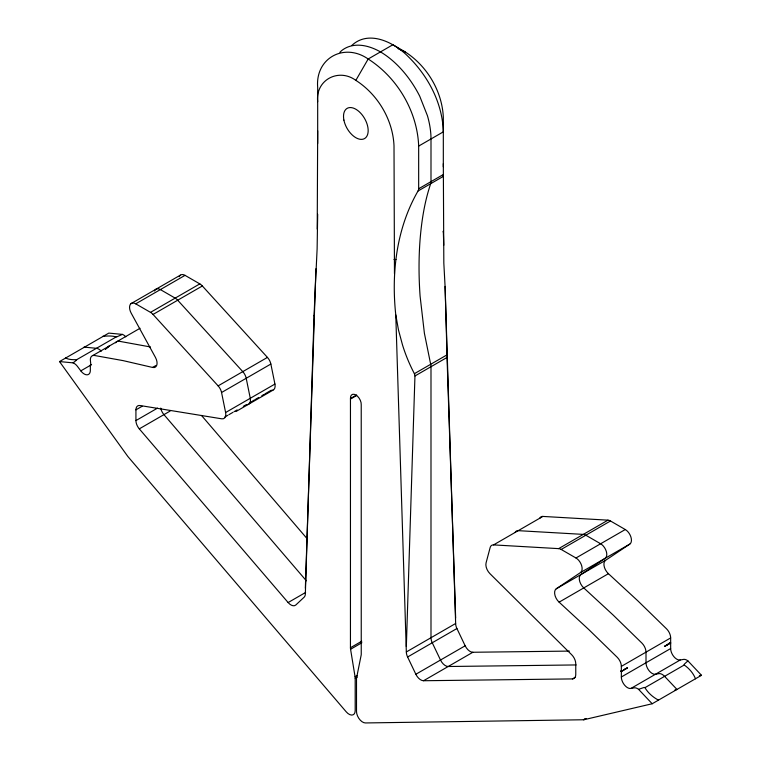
<?xml version="1.0" encoding="UTF-8"?>
<svg xmlns="http://www.w3.org/2000/svg" width="761" height="761" viewBox="0 0 761 761"><rect width="100%" height="100%" fill="white"/><g stroke="black" fill="none" stroke-linecap="round" stroke-linejoin="round"><path stroke-width="1.14" d="M317.679 143.544L317.679 87.458C315.13 58.007 344.314 42.34 368.172 59.006C397.299 77.593 417.19 111.154 418.664 145.77L418.664 188.757A6.468 5.289 0 0 1 418.036 190.982C396.529 228.233 391.211 272.647 395.777 314.883L406.336 651.958A8.713 5.032 60 0 0 407.601 657L415.858 674.265A8.713 5.032 60 0 0 423.554 680.734L572.405 678.917L575.487 677.138M125.822 336.819A8.713 5.032 60 0 0 122.407 334.393L108.804 333.099L59.501 361.57L127.563 456.086A8.713 5.032 60 0 0 128.295 457.019L346.217 711.83A8.713 5.032 60 0 0 355.187 710.679L355.187 678.279A8.713 5.032 60 0 0 355.064 676.757L350.574 649.266A8.713 5.032 60 0 1 350.45 647.735L350.46 398.574L356.624 394.978M394.464 273.694L394.008 145.77C392.847 119.658 377.77 94.421 355.844 80.362C338.588 67.672 315.282 79.962 317.679 101.698M569.38 651.093L472.866 652.263A8.713 5.032 60 0 1 465.161 645.794L456.914 628.529A8.713 5.032 60 0 1 455.649 623.487L445.08 286.412L443.825 263.097L443.321 163.644M314.959 294.364L317.118 248.904L317.679 214.279M179.225 276.728A8.713 5.032 60 0 1 185.028 275.358L199.82 283.891A8.713 5.032 60 0 1 202.35 285.984L267.434 357.404A8.713 5.032 60 0 1 270.859 364.043L274.93 384.058L225.617 412.519A8.713 5.032 60 0 1 221.746 418.816L140.005 405.518A8.713 5.032 60 0 0 135.924 409.856L135.924 420.586A8.713 5.032 60 0 0 139.292 428.862L288.134 602.55A8.713 5.032 60 0 0 295.839 604.976L304.086 597.242A8.713 5.032 60 0 0 305.351 593.656L314.046 315.748M305.351 588.215L315.92 268.776M317.223 229.109L317.679 130.797M406.336 646.527L414.954 375.972A6.316 5.251 0 0 0 414.403 373.699A227.501 189.166 0 0 1 402.483 344.857L398.479 329.97L395.777 314.883M355.844 80.362L368.172 59.006L392.828 44.775L405.156 51.891C427.083 65.95 442.151 91.196 443.321 117.299L443.321 166.849M339.882 52.309L341.413 50.806A72.599 41.912 60 0 1 380.5 51.919A72.599 41.912 60 0 1 419.711 96.171L427.454 115.767A69.593 40.181 60 0 1 431.002 138.968L430.992 181.632A8.713 5.032 60 0 1 430.678 183.696C424.581 201.732 421.613 220.69 420.082 239.62A404.538 233.56 60 0 0 420.091 296.124L424.391 333.232L430.678 364.3A8.713 5.032 60 0 1 430.992 366.716L430.992 637.728A8.713 5.032 60 0 0 432.258 642.769L440.505 660.025A8.713 5.032 60 0 0 448.21 666.503L576.125 664.943M351.972 45.299C368.933 29.593 394.293 42.483 407.991 56.352C428.11 76.014 442.474 103.049 443.321 131.529M105.351 349.118L109.223 346.055L105.665 349.061M350.46 398.536A7.639 4.404 60 0 1 355.844 394.969A7.639 4.404 60 0 1 361.228 404.757L361.247 653.975A8.713 5.032 60 0 1 361.114 655.345L356.633 677.661A8.713 5.032 60 0 0 356.5 679.031L356.5 711.43A8.713 5.032 60 0 0 365.48 722.95L583.392 719.763A8.713 5.032 60 0 0 584.125 719.678L652.196 703.754L701.499 675.292L687.906 660.881L684.558 663.944A6.583 4.851 25.6 0 0 684.31 664.286A1.722 1.265 25.3 0 0 684.082 664.933M59.501 361.57L73.094 362.864L76.471 360.2A6.583 2.159 -18 0 0 76.671 360.001M73.094 362.864A8.713 5.032 60 0 1 77.498 366.469L80.809 370.873A8.713 5.032 60 0 0 87.115 374.821A8.713 5.032 60 0 0 90.34 370.426L90.34 365.014L91.548 364.595M670.156 642.607L664.496 646.45L670.66 643.112L670.156 642.607L670.66 642.893L670.66 637.918A8.713 5.032 60 0 0 666.617 628.9L637.927 600.933L608.429 573.689A8.713 5.032 60 0 1 605.556 560.334L629.804 544.096A8.713 5.032 60 0 0 630.926 537.057A8.713 5.032 60 0 0 625.276 529.532L610.493 520.99A8.713 5.032 60 0 0 607.963 520.163L542.878 516.424L493.566 544.895A8.713 5.032 60 0 0 490.141 547.578L486.07 562.893A8.713 5.032 60 0 0 489.941 573.661L571.682 654.736A8.713 5.032 60 0 1 575.763 663.792L575.763 674.522A8.713 5.032 60 0 1 572.405 678.917M621.689 670.669L620.843 671.078L621.347 671.364L621.347 666.379A8.713 5.032 60 0 0 617.304 657.371L588.614 629.404L559.116 602.16A8.713 5.032 60 0 1 556.243 588.805L580.491 572.557L629.804 544.096M90.34 365.014L91.111 364.538M652.196 703.754L638.593 689.352A8.713 5.032 60 0 0 634.189 687.868L630.888 688.458A8.713 5.032 60 0 1 624.581 685.128A8.713 5.032 60 0 1 621.347 676.995L621.347 671.582L627.511 667.806L623.782 669.651M130.987 303.649L180.3 275.178M90.844 365.08L90.34 359.81A8.713 5.032 60 0 1 94.383 355.463L123.073 360.619L152.571 367.439A8.713 5.032 60 0 0 155.444 357.404L131.196 313.161A8.713 5.032 60 0 1 130.074 304.828A8.713 5.032 60 0 1 135.724 303.829L185.028 275.358M418.664 146.083L443.321 131.853M135.724 303.829L150.507 312.362L199.82 283.891M150.507 312.362A8.713 5.032 60 0 1 153.037 314.445L202.35 285.984M117.422 336.562A6.583 1.95 -15.2 0 1 116.975 336.733L116.947 336.743A1.722 0.514 -15.1 0 1 116.081 337.009L76.766 359.639A28.69 8.923 -16.6 0 1 65.522 357.784M92.785 355.549L140.034 328.267M80.809 370.873L90.045 365.537M418.664 188.757L443.321 174.516L443.321 176.39L418.046 190.992M152.571 367.439L155.653 365.661M135.924 409.856L142.088 406.298M135.924 420.586L157.498 408.134M139.292 428.862L170.103 411.073M153.037 314.445L218.122 385.875L267.434 357.404M225.617 412.519L221.556 392.514L270.859 364.043M224.828 417.038L227.91 415.259M228.937 414.659L233.047 412.291M234.074 411.701L237.156 409.922M243.32 406.355L246.402 404.576A8.713 5.032 60 0 0 250.274 398.288L246.203 378.274A8.713 5.032 60 0 0 242.778 371.634L177.694 300.215A8.713 5.032 60 0 0 175.163 298.122L160.381 289.589A8.713 5.032 60 0 0 154.569 290.978M249.484 402.797L251.539 401.618M252.566 401.018L254.621 399.839M255.648 399.24L258.73 397.461M261.813 395.682L263.867 394.493M264.895 393.903L271.059 390.345A8.713 5.032 60 0 0 274.93 384.058M235.977 411.53L272.961 390.174M350.479 399.049L356.643 395.492M414.403 373.689L446.954 354.902A227.501 3.482 88.8 0 0 446.041 319.715L445.08 286.412M414.954 375.972L447.03 357.451M288.134 602.55L305.599 592.467M350.45 647.735L361.751 641.219M350.574 649.266L361.875 642.741M493.566 544.895L558.65 548.633L607.963 520.163M558.65 548.633A8.713 5.032 60 0 1 561.18 549.461L610.493 520.99M355.064 676.757L357.118 675.568M355.187 678.279L357.242 677.09M406.336 651.958L455.649 623.487M561.18 549.461L575.972 557.994L625.276 529.532M407.601 657L456.914 628.529M556.243 588.805L605.556 560.334M415.858 674.265L465.161 645.794M559.116 602.16L608.429 573.689M423.554 680.734L472.866 652.263M621.347 666.379L670.66 637.918M621.347 671.364L627.511 667.806M664.496 646.45L670.66 642.893M621.347 676.995L670.66 648.534L670.66 643.112M630.888 688.458L680.191 659.996L683.502 659.397A8.713 5.032 60 0 1 687.906 660.881M583.392 719.763L585.447 718.584M584.125 719.678L586.179 718.489M122.407 334.393L117.422 336.562M638.593 689.352L643.578 687.621A6.583 5.07 23.1 0 1 644.034 687.544L644.053 687.535A1.722 1.322 22.8 0 1 644.919 687.544M699.369 675.787L701.499 675.292M674.883 689.98L677.014 689.485L664.591 676.339A8.713 5.032 60 0 0 658.845 673.637L655.544 674.227A8.713 5.032 60 0 1 649.238 670.888A8.713 5.032 60 0 1 646.003 662.764L646.003 652.148A8.713 5.032 60 0 0 641.961 643.131L613.271 615.164L583.773 587.92A8.713 5.032 60 0 1 580.9 574.574L605.147 558.327A8.713 5.032 60 0 0 606.27 551.287A8.713 5.032 60 0 0 600.619 543.763L585.837 535.23A8.713 5.032 60 0 0 583.307 534.393L518.222 530.664A8.713 5.032 60 0 0 515.13 532.453M394.008 259.501L395.996 259.501M84.033 347.102L96.409 348.3A8.713 5.032 60 0 1 101.28 351.173M150.459 346.959L119.039 341.232A8.713 5.032 60 0 0 115.634 342.802M398.051 48.647L405.156 51.891M621.347 671.582L620.843 671.078M201.475 415.43L307.387 539.007M306.35 580.795L163.948 414.631A8.713 5.032 60 0 1 160.752 408.115M455.649 618.056L446.954 354.902M443.777 245.232L443.321 231.03L443.321 232.172M539.654 518.498A8.713 5.032 60 0 1 542.878 516.424M575.972 557.994A8.713 5.032 60 0 1 581.613 565.528A8.713 5.032 60 0 1 580.491 572.557M680.191 659.996A8.713 5.032 60 0 1 673.885 656.657A8.713 5.032 60 0 1 670.66 648.534M218.122 385.875A8.713 5.032 60 0 1 221.556 392.514M658.531 700.158A28.69 21.66 24.5 0 1 644.947 687.678L684.234 665A28.69 21.66 24.5 0 1 695.497 678.812M102.535 336.419A28.69 8.923 -16.6 0 1 116.053 336.961M314.959 294.336A227.501 3.482 -88.8 0 1 314.046 315.786M343.905 120.114A17.436 10.064 60 0 0 364.471 138.616A17.436 10.064 60 0 0 359.154 111.667A17.436 10.064 60 0 0 343.905 120.114"/></g></svg>
